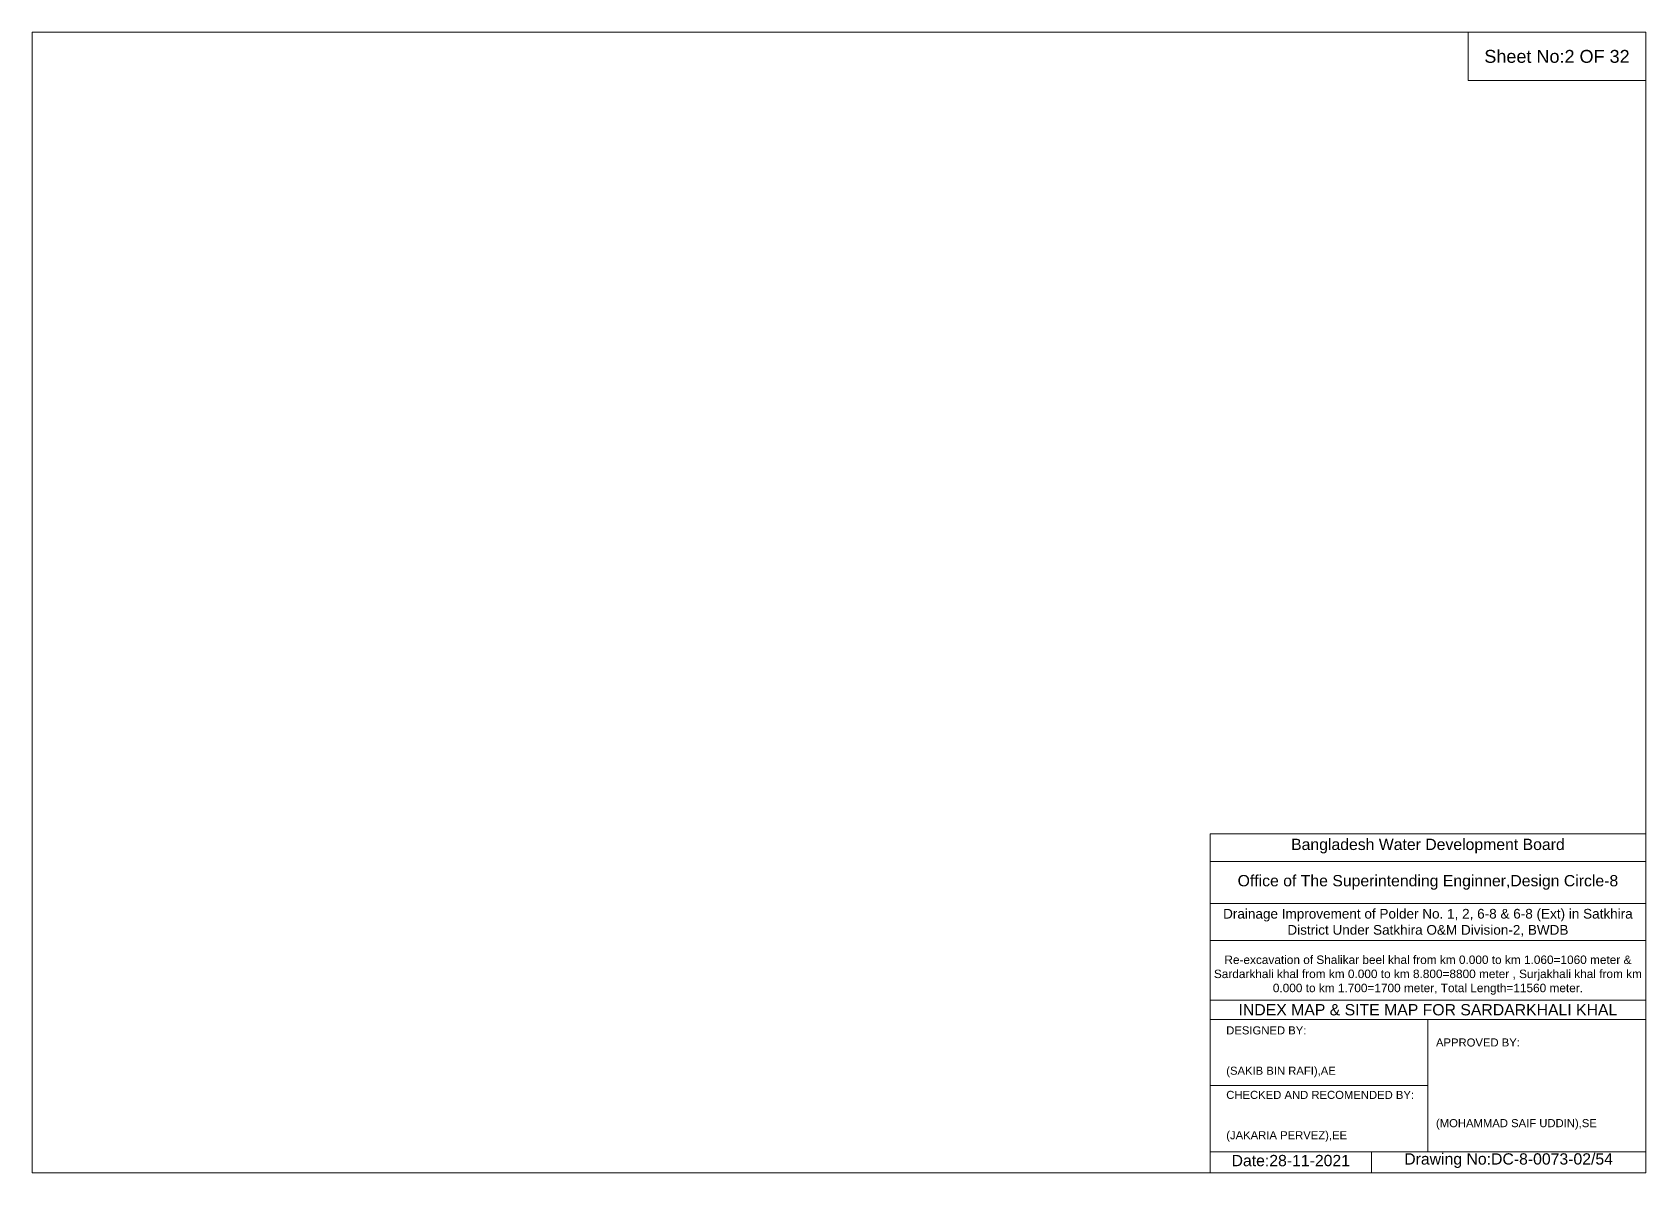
# Model space of a CAD drawing. Header units: inches. Extents: x 93000 to 416000, y -4242 to 0.
# Drawn here: x 110000 to 116000, y -4242 to 0 of the extents above; entities that cross this region are included whole.
import ezdxf

# ---------------------------------------------------------------- set-up
doc = ezdxf.new("R2010")
doc.units = ezdxf.units.IN
doc.header["$LTSCALE"] = 7
doc.header["$MEASUREMENT"] = 0
doc.layers.add('Cross section Data Border', color=7, linetype='Continuous', lineweight=9)
doc.styles.get("Standard").update_dxf_attribs({"font": 'arial.ttf'})

msp = doc.modelspace()

# ---------------------------------------------------------------- linework, layer by layer
at = {"layer": 'Cross section Data Border'}
for points in [[(110000, 0), (116000, 0), (116000, -4242), (110000, -4242)], [(115340, 0), (116000, 0), (116000, -180), (115340, -180)]]:
    msp.add_lwpolyline(points, close=True, dxfattribs=at)
for points in [[(114380, -4242), (114380, -2982), (116000, -2982)], [(114380, -3084), (116000, -3084)], [(114380, -3240), (116000, -3240)], [(114380, -3378), (116000, -3378)], [(114380, -3600), (116000, -3600)], [(114380, -3672), (116000, -3672)], [(115190, -3672), (115190, -4164)], [(114380, -3918), (115190, -3918)], [(114380, -4164), (116000, -4164)], [(114980, -4164), (114980, -4242)]]:
    msp.add_lwpolyline(points, dxfattribs=at)

# ---------------------------------------------------------------- texts
at = {"layer": 'Cross section Data Border', "attachment_point": 5}
for s, insert, char_height in [('Sheet No:2 OF 32', (115670, -90), 48), ('Bangladesh Water Development Board', (115190, -3027), 42), ('Office of The Superintending Enginner,Design Circle-8', (115190, -3162), 42)]:
    msp.add_mtext(s, dxfattribs=dict(at, insert=insert, char_height=char_height))
at = {"layer": 'Cross section Data Border'}
for s, insert, char_height, width, attachment_point in [('Drainage Improvement of Polder No. 1, 2, 6-8 & 6-8 (Ext) in Satkhira District Under Satkhira O&M Division-2, BWDB', (115190, -3312), 36, 1680, 5), ('Re-excavation of Shalikar beel khal from km 0.000 to km 1.060=1060 meter & Sardarkhali khal from km 0.000 to km 8.800=8800 meter , Surjakhali khal from km 0.000 to km 1.700=1700 meter, Total Length=11560 meter.', (115190, -3507), 31.4683, 1620, 5), ('INDEX MAP & SITE MAP FOR SARDARKHALI KHAL', (115190, -3636), 42, 1680, 5), ('DESIGNED BY:\\P\\P\\P(SAKIB BIN RAFI),AE', (114440, -3792), 30, 840, 4), ('APPROVED BY:\\P\\P\\P\\P\\P\\P(MOHAMMAD SAIF UDDIN),SE', (115220, -3912), 30, 840, 4), ('CHECKED AND RECOMENDED BY:\\P\\P\\P(JAKARIA PERVEZ),EE', (114440, -4032), 30, 840, 4), ('Date:28-11-2021', (114680, -4197), 42, 840, 5), ('Drawing No:DC-8-0073-02/54', (115490, -4197), 42, 1320, 5)]:
    msp.add_mtext(s, dxfattribs=dict(at, insert=insert, char_height=char_height, width=width, attachment_point=attachment_point))

doc.saveas('drawing.dxf')
